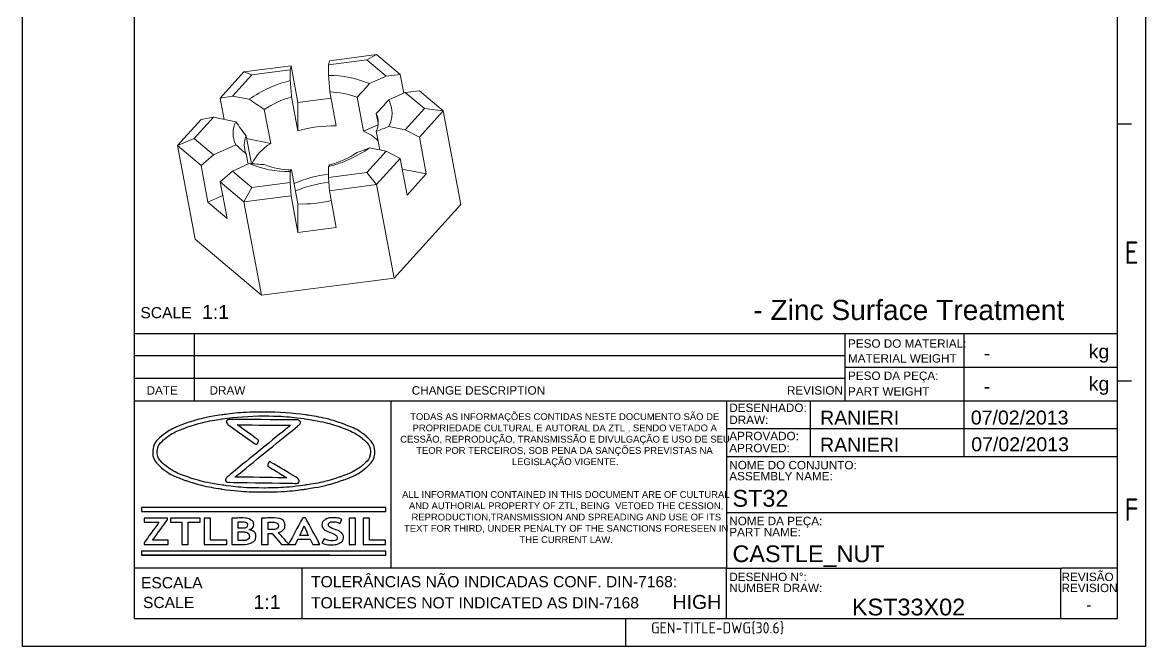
# Model space of a CAD drawing. Header units: millimetres. Extents: x 4527 to 4672, y 1228 to 1430.
# Drawn here: x 4527.3 to 4672, y 1228.1 to 1308.5 of the extents above; entities that cross this region are included whole.
import ezdxf
from ezdxf.enums import TextEntityAlignment as Align

# ---------------------------------------------------------------- set-up
doc = ezdxf.new("R2010")
doc.units = ezdxf.units.MM
doc.linetypes.add('ACAD_ISO02W100', pattern=[15, 12, -3])
doc.layers.add('AM_8', color=40, linetype='ACAD_ISO02W100', lineweight=35)
doc.layers.add('Camada 1', color=7, linetype='Continuous')
doc.styles.add('ACISOTS', font='isocp.shx', dxfattribs={"height": 1})
doc.styles.get("Standard").update_dxf_attribs({"font": 'arial.ttf'})

msp = doc.modelspace()

# ---------------------------------------------------------------- linework, layer by layer
at = {"color": 135, "lineweight": 25}
for p, q in [((4527.294, 1228.081), (4527.294, 1430.401)), ((4672.014, 1430.401), (4672.014, 1228.081)), ((4670.214, 1295.401), (4668.414, 1295.401)), ((4670.214, 1262.281), (4668.414, 1262.281)), ((4605.054, 1228.081), (4605.054, 1231.681)), ((4672.014, 1228.081), (4527.294, 1228.081))]:
    msp.add_line(p, q, dxfattribs=at)
for p, q in [((4541.694, 1426.801), (4541.694, 1231.681)), ((4668.414, 1231.681), (4668.414, 1426.801)), ((4541.694, 1268.401), (4668.414, 1268.401)), ((4541.694, 1268.401), (4541.694, 1231.681)), ((4541.694, 1268.401), (4633.313, 1268.401)), ((4549.472, 1259.761), (4549.472, 1268.401)), ((4633.313, 1259.761), (4633.313, 1268.401)), ((4648.614, 1268.401), (4648.614, 1264.081)), ((4668.414, 1231.681), (4668.414, 1268.401)), ((4633.313, 1265.521), (4541.694, 1265.521)), ((4633.313, 1264.081), (4668.414, 1264.081)), ((4648.614, 1264.081), (4648.614, 1259.761)), ((4541.694, 1262.641), (4633.313, 1262.641)), ((4541.694, 1259.761), (4618.014, 1259.761)), ((4574.766, 1259.761), (4574.766, 1238.161)), ((4618.014, 1259.761), (4618.014, 1246.081)), ((4618.014, 1259.761), (4668.414, 1259.761)), ((4628.814, 1259.761), (4628.814, 1252.561)), ((4648.614, 1259.761), (4648.614, 1252.561)), ((4618.014, 1256.161), (4668.414, 1256.161)), ((4618.014, 1252.561), (4668.414, 1252.561)), ((4618.014, 1246.081), (4618.014, 1238.161)), ((4618.014, 1245.361), (4668.414, 1245.361)), ((4618.014, 1238.161), (4541.694, 1238.161)), ((4563.294, 1238.161), (4563.294, 1231.681)), ((4618.014, 1231.681), (4618.014, 1238.161)), ((4618.014, 1238.161), (4661.214, 1238.161)), ((4661.037, 1238.161), (4661.037, 1231.681)), ((4668.414, 1238.161), (4661.214, 1238.161)), ((4541.694, 1231.681), (4668.414, 1231.681)), ((4541.694, 1231.681), (4668.414, 1231.681))]:
    msp.add_line(p, q)
at = {"color": 7, "linetype": 'Continuous', "lineweight": 15}
for p, q in [((4566.844, 1303.558), (4572.929, 1304.351)), ((4572.929, 1304.351), (4571.676, 1303.683)), ((4572.929, 1304.351), (4575.972, 1301.771)), ((4555.819, 1302.121), (4561.904, 1302.914)), ((4561.904, 1302.914), (4561.791, 1302.395)), ((4561.904, 1302.914), (4562.8, 1298.182)), ((4571.676, 1303.683), (4566.731, 1303.039)), ((4566.731, 1303.039), (4566.844, 1303.558)), ((4566.731, 1301.648), (4566.731, 1303.039)), ((4574.148, 1301.587), (4571.676, 1303.683)), ((4552.776, 1298.749), (4555.819, 1302.121)), ((4556.846, 1301.751), (4554.374, 1299.01)), ((4556.846, 1301.751), (4555.819, 1302.121)), ((4561.791, 1302.395), (4556.846, 1301.751)), ((4561.791, 1302.395), (4561.791, 1301.004)), ((4574.148, 1301.587), (4572.015, 1300.614)), ((4575.972, 1301.771), (4574.148, 1301.587)), ((4575.972, 1301.771), (4576.42, 1299.403)), ((4576.618, 1299.493), (4578.442, 1299.677)), ((4578.442, 1299.677), (4581.485, 1297.097)), ((4554.374, 1299.01), (4552.776, 1298.749)), ((4553.296, 1296.001), (4552.776, 1298.749)), ((4556.507, 1298.593), (4554.374, 1299.01)), ((4562.8, 1294.521), (4561.97, 1298.903)), ((4567.063, 1298.738), (4562.8, 1298.182)), ((4562.8, 1298.182), (4562.8, 1294.521)), ((4566.91, 1299.547), (4567.739, 1295.164)), ((4571.253, 1294.477), (4570.424, 1298.859)), ((4574.485, 1298.52), (4576.618, 1299.493)), ((4579.09, 1297.397), (4576.618, 1299.493)), ((4558.456, 1297.3), (4559.286, 1292.917)), ((4572.894, 1296.765), (4573.13, 1295.514)), ((4576.618, 1294.656), (4579.09, 1297.397)), ((4581.485, 1297.097), (4578.442, 1293.725)), ((4581.485, 1297.097), (4579.09, 1297.397)), ((4581.485, 1297.097), (4583.764, 1285.05)), ((4547.263, 1292.638), (4550.306, 1296.011)), ((4551.904, 1296.273), (4549.432, 1293.532)), ((4550.306, 1296.011), (4551.904, 1296.273)), ((4551.904, 1296.273), (4554.782, 1295.71)), ((4573.115, 1295.326), (4571.253, 1294.477)), ((4556.794, 1290.295), (4556.118, 1293.869)), ((4573.347, 1292.076), (4572.894, 1294.474)), ((4576.618, 1294.656), (4574.485, 1295.074)), ((4578.442, 1293.725), (4576.618, 1294.656)), ((4549.432, 1293.532), (4547.263, 1292.638)), ((4550.306, 1290.058), (4547.263, 1292.638)), ((4547.263, 1292.638), (4549.542, 1280.59)), ((4549.432, 1293.532), (4551.904, 1291.436)), ((4554.782, 1292.75), (4551.904, 1291.436)), ((4559.286, 1292.917), (4556.183, 1293.525)), ((4578.442, 1293.725), (4579.337, 1288.992)), ((4551.904, 1291.436), (4550.306, 1290.058)), ((4556.118, 1291.578), (4556.369, 1290.252)), ((4571.676, 1289.178), (4574.148, 1291.919)), ((4572.015, 1292.336), (4574.148, 1291.919)), ((4575.972, 1290.987), (4572.929, 1287.614)), ((4574.148, 1291.919), (4575.972, 1290.987)), ((4576.868, 1286.255), (4575.972, 1290.987)), ((4551.201, 1285.326), (4550.306, 1290.058)), ((4554.374, 1289.342), (4556.507, 1290.316)), ((4561.97, 1289.489), (4562.8, 1285.107)), ((4566.731, 1288.534), (4566.731, 1289.925)), ((4579.337, 1288.992), (4576.235, 1289.6)), ((4552.776, 1287.965), (4554.374, 1289.342)), ((4554.374, 1289.342), (4556.846, 1287.246)), ((4561.791, 1289.281), (4561.791, 1287.89)), ((4566.731, 1288.534), (4571.676, 1289.178)), ((4566.844, 1286.821), (4566.731, 1288.534)), ((4572.929, 1287.614), (4571.676, 1289.178)), ((4576.868, 1286.255), (4579.337, 1288.992)), ((4555.819, 1285.385), (4552.776, 1287.965)), ((4552.776, 1287.965), (4553.671, 1283.232)), ((4556.846, 1287.246), (4555.819, 1285.385)), ((4556.846, 1287.246), (4561.791, 1287.89)), ((4561.791, 1287.89), (4561.904, 1286.178)), ((4572.929, 1287.614), (4566.844, 1286.821)), ((4566.844, 1286.821), (4567.739, 1282.089)), ((4572.929, 1287.614), (4575.209, 1275.567)), ((4553.11, 1286.197), (4551.201, 1285.326)), ((4551.201, 1285.326), (4553.671, 1283.232)), ((4561.904, 1286.178), (4555.819, 1285.385)), ((4555.819, 1285.385), (4558.098, 1273.337)), ((4562.8, 1281.445), (4561.904, 1286.178)), ((4562.8, 1285.107), (4562.8, 1281.445)), ((4575.209, 1275.567), (4583.764, 1285.05)), ((4562.8, 1281.445), (4567.739, 1282.089)), ((4549.542, 1280.59), (4558.098, 1273.337)), ((4558.098, 1273.337), (4575.209, 1275.567))]:
    msp.add_line(p, q, dxfattribs=at)
for centre, radius, start, end in [((4566.972, 1288.864), 12.786, 66.76977, 91.08011), ((4565.689, 1285.467), 16.018, 104.08356, 124.97538), ((4565.608, 1286.281), 13.136, 106.07506, 122.98388), ((4566.684, 1289.074), 10.476, 69.08452, 88.76536), ((4571.342, 1296.797), 3.584, 331.2657, 28.7343), ((4570.267, 1295.619), 2.865, 336.42988, 23.57012), ((4557.715, 1294.23), 3.284, 153.21824, 206.78176), ((4558.744, 1292.723), 2.865, 156.42988, 203.57012), ((4567.246, 1279.67), 15.503, 88.17904, 106.66901), ((4569.393, 1289.561), 5.256, 44.80734, 69.2798), ((4562.665, 1287.369), 6.496, 121.34521, 153.27972), ((4562.833, 1305.462), 16.018, 284.08356, 304.97538), ((4563.273, 1302.755), 13.136, 286.07506, 302.98388), ((4561.55, 1302.065), 12.786, 246.76977, 271.08011), ((4562.196, 1299.962), 10.476, 249.08452, 268.76536), ((4568.405, 1273.553), 15.469, 96.21178, 113.25697), ((4568.993, 1270.434), 17.611, 97.24534, 111.70681), ((4563.295, 1300.542), 15.444, 268.16276, 284.18999)]:
    msp.add_arc(centre, radius, start, end, dxfattribs=at)
for points in [[(4566.91, 1299.547), (4566.851, 1300.246), (4566.791, 1300.947), (4566.731, 1301.648)], [(4561.791, 1301.004), (4561.851, 1300.303), (4561.911, 1299.602), (4561.97, 1298.903)], [(4572.015, 1300.614), (4571.486, 1300.028), (4570.956, 1299.443), (4570.424, 1298.859)], [(4558.456, 1297.3), (4557.806, 1297.729), (4557.156, 1298.16), (4556.507, 1298.593)], [(4572.894, 1296.765), (4573.425, 1297.349), (4573.956, 1297.934), (4574.485, 1298.52)], [(4554.782, 1295.71), (4555.227, 1295.096), (4555.672, 1294.482), (4556.118, 1293.869)], [(4574.485, 1295.074), (4573.956, 1294.872), (4573.425, 1294.672), (4572.894, 1294.474)], [(4556.118, 1291.578), (4555.672, 1291.967), (4555.227, 1292.358), (4554.782, 1292.75)], [(4570.424, 1291.736), (4570.956, 1291.934), (4571.486, 1292.135), (4572.015, 1292.336)], [(4556.507, 1290.316), (4557.156, 1290.267), (4557.806, 1290.221), (4558.456, 1290.177)], [(4561.97, 1289.489), (4561.911, 1289.417), (4561.851, 1289.348), (4561.791, 1289.281)], [(4566.731, 1289.925), (4566.791, 1289.992), (4566.851, 1290.061), (4566.91, 1290.133)]]:
    msp.add_open_spline(points, degree=3, dxfattribs=at)
at = {"layer": 'AM_8', "color": 0, "linetype": 'Continuous'}
msp.add_line((4542.648, 1239.845), (4566.915, 1239.845), dxfattribs=at)
at = {"layer": 'Camada 1'}
for points, knots in [([(4558.392, 1258.302), (4560.303, 1258.302), (4562.13, 1258.168), (4563.798, 1257.926), (4563.798, 1257.926), (4565.532, 1257.674), (4567.096, 1257.305), (4568.408, 1256.847), (4568.408, 1256.847), (4569.754, 1256.377), (4570.841, 1255.81), (4571.583, 1255.175), (4571.583, 1255.175), (4572.307, 1254.557), (4572.706, 1253.874), (4572.706, 1253.151), (4572.706, 1253.151), (4572.706, 1252.429), (4572.307, 1251.745), (4571.583, 1251.127), (4571.583, 1251.127), (4570.841, 1250.492), (4569.754, 1249.925), (4568.408, 1249.455), (4568.408, 1249.455), (4567.096, 1248.997), (4565.532, 1248.628), (4563.798, 1248.376), (4563.798, 1248.376), (4562.13, 1248.134), (4560.303, 1248), (4558.392, 1248), (4558.392, 1248), (4556.481, 1248), (4554.655, 1248.134), (4552.986, 1248.376), (4552.986, 1248.376), (4551.252, 1248.628), (4549.688, 1248.997), (4548.377, 1249.455), (4548.377, 1249.455), (4547.03, 1249.925), (4545.944, 1250.492), (4545.201, 1251.127), (4545.201, 1251.127), (4544.478, 1251.745), (4544.078, 1252.429), (4544.078, 1253.151), (4544.078, 1253.151), (4544.078, 1253.874), (4544.478, 1254.557), (4545.201, 1255.175), (4545.201, 1255.175), (4545.944, 1255.81), (4547.03, 1256.377), (4548.377, 1256.847), (4548.377, 1256.847), (4549.688, 1257.305), (4551.252, 1257.674), (4552.986, 1257.926), (4552.986, 1257.926), (4554.655, 1258.168), (4556.481, 1258.302), (4558.392, 1258.302)], [0, 0, 0, 0, 0.0588235, 0.0588235, 0.0588235, 0.0882353, 0.1176471, 0.1176471, 0.1176471, 0.1470588, 0.1764706, 0.1764706, 0.1764706, 0.2058824, 0.2352941, 0.2352941, 0.2352941, 0.2647059, 0.2941176, 0.2941176, 0.2941176, 0.3235294, 0.3529412, 0.3529412, 0.3529412, 0.3823529, 0.4117647, 0.4117647, 0.4117647, 0.4411765, 0.4705882, 0.4705882, 0.4705882, 0.5, 0.5294118, 0.5294118, 0.5294118, 0.5588235, 0.5882353, 0.5882353, 0.5882353, 0.6176471, 0.6470588, 0.6470588, 0.6470588, 0.6764706, 0.7058824, 0.7058824, 0.7058824, 0.7352941, 0.7647059, 0.7647059, 0.7647059, 0.7941176, 0.8235294, 0.8235294, 0.8235294, 0.8529412, 0.8823529, 0.8823529, 0.8823529, 0.9411765, 1, 1, 1, 1]), ([(4558.392, 1257.794), (4556.515, 1257.794), (4554.723, 1257.663), (4553.089, 1257.427), (4553.089, 1257.427), (4551.392, 1257.181), (4549.864, 1256.821), (4548.586, 1256.375), (4548.586, 1256.375), (4547.342, 1255.941), (4546.34, 1255.428), (4545.657, 1254.865), (4545.657, 1254.865), (4545.009, 1254.33), (4544.651, 1253.751), (4544.651, 1253.151), (4544.651, 1253.151), (4544.651, 1252.552), (4545.009, 1251.972), (4545.657, 1251.438), (4545.657, 1251.438), (4546.34, 1250.874), (4547.342, 1250.362), (4548.586, 1249.927), (4548.586, 1249.927), (4549.864, 1249.481), (4551.392, 1249.121), (4553.089, 1248.876), (4553.089, 1248.876), (4554.723, 1248.639), (4556.514, 1248.508), (4558.392, 1248.508), (4558.392, 1248.508), (4560.27, 1248.508), (4562.061, 1248.639), (4563.695, 1248.876), (4563.695, 1248.876), (4565.393, 1249.121), (4566.921, 1249.481), (4568.199, 1249.927), (4568.199, 1249.927), (4569.443, 1250.362), (4570.445, 1250.874), (4571.127, 1251.438), (4571.127, 1251.438), (4571.775, 1251.972), (4572.133, 1252.552), (4572.133, 1253.151), (4572.133, 1253.151), (4572.133, 1253.751), (4571.775, 1254.33), (4571.127, 1254.865), (4571.127, 1254.865), (4570.445, 1255.428), (4569.443, 1255.941), (4568.199, 1256.375), (4568.199, 1256.375), (4566.921, 1256.821), (4565.393, 1257.181), (4563.695, 1257.427), (4563.695, 1257.427), (4562.061, 1257.663), (4560.27, 1257.794), (4558.392, 1257.794)], [0, 0, 0, 0, 0.0588235, 0.0588235, 0.0588235, 0.0882353, 0.1176471, 0.1176471, 0.1176471, 0.1470588, 0.1764706, 0.1764706, 0.1764706, 0.2058824, 0.2352941, 0.2352941, 0.2352941, 0.2647059, 0.2941176, 0.2941176, 0.2941176, 0.3235294, 0.3529412, 0.3529412, 0.3529412, 0.3823529, 0.4117647, 0.4117647, 0.4117647, 0.4411765, 0.4705882, 0.4705882, 0.4705882, 0.5, 0.5294118, 0.5294118, 0.5294118, 0.5588235, 0.5882353, 0.5882353, 0.5882353, 0.6176471, 0.6470588, 0.6470588, 0.6470588, 0.6764706, 0.7058824, 0.7058824, 0.7058824, 0.7352941, 0.7647059, 0.7647059, 0.7647059, 0.7941176, 0.8235294, 0.8235294, 0.8235294, 0.8529412, 0.8823529, 0.8823529, 0.8823529, 0.9411765, 1, 1, 1, 1]), ([(4557.202, 1254.248), (4557.202, 1254.248), (4553.772, 1256.705), (4553.772, 1256.705), (4553.772, 1256.705), (4553.517, 1256.888), (4553.621, 1257.353), (4553.922, 1257.35), (4553.922, 1257.35), (4553.922, 1257.35), (4562.778, 1257.279), (4562.778, 1257.279), (4562.778, 1257.279), (4563.069, 1257.277), (4563.177, 1256.838), (4562.94, 1256.645), (4562.94, 1256.645), (4562.94, 1256.645), (4554.694, 1249.927), (4554.694, 1249.927), (4554.694, 1249.927), (4554.694, 1249.927), (4561.377, 1249.82), (4561.377, 1249.82), (4561.377, 1249.82), (4561.377, 1249.82), (4559.129, 1251.174), (4559.129, 1251.174), (4559.129, 1251.174), (4558.982, 1251.263), (4558.834, 1251.352), (4558.963, 1251.661), (4558.963, 1251.661), (4559.091, 1251.97), (4559.239, 1251.881), (4559.387, 1251.792), (4559.387, 1251.792), (4559.387, 1251.792), (4562.757, 1249.762), (4562.757, 1249.762), (4562.757, 1249.762), (4563.032, 1249.596), (4562.935, 1249.101), (4562.624, 1249.106), (4562.624, 1249.106), (4562.624, 1249.106), (4553.768, 1249.248), (4553.768, 1249.248), (4553.768, 1249.248), (4553.478, 1249.253), (4553.372, 1249.69), (4553.609, 1249.883), (4553.609, 1249.883), (4553.609, 1249.883), (4561.845, 1256.593), (4561.845, 1256.593), (4561.845, 1256.593), (4561.845, 1256.593), (4554.98, 1256.648), (4554.98, 1256.648), (4554.98, 1256.648), (4554.98, 1256.648), (4557.498, 1254.844), (4557.498, 1254.844), (4557.498, 1254.844), (4557.638, 1254.743), (4557.778, 1254.643), (4557.63, 1254.345), (4557.63, 1254.345), (4557.482, 1254.047), (4557.342, 1254.147), (4557.202, 1254.248)], [0, 0, 0, 0, 0.0526316, 0.0526316, 0.0526316, 0.0789474, 0.1052632, 0.1052632, 0.1052632, 0.1315789, 0.1578947, 0.1578947, 0.1578947, 0.1842105, 0.2105263, 0.2105263, 0.2105263, 0.2368421, 0.2631579, 0.2631579, 0.2631579, 0.2894737, 0.3157895, 0.3157895, 0.3157895, 0.3421053, 0.3684211, 0.3684211, 0.3684211, 0.3947368, 0.4210526, 0.4210526, 0.4210526, 0.4473684, 0.4736842, 0.4736842, 0.4736842, 0.5, 0.5263158, 0.5263158, 0.5263158, 0.5526316, 0.5789474, 0.5789474, 0.5789474, 0.6052632, 0.6315789, 0.6315789, 0.6315789, 0.6578947, 0.6842105, 0.6842105, 0.6842105, 0.7105263, 0.7368421, 0.7368421, 0.7368421, 0.7631579, 0.7894737, 0.7894737, 0.7894737, 0.8157895, 0.8421053, 0.8421053, 0.8421053, 0.8684211, 0.8947368, 0.8947368, 0.8947368, 0.9473684, 1, 1, 1, 1]), ([(4542.709, 1246.012), (4542.709, 1246.012), (4574.075, 1246.012), (4574.075, 1246.012), (4574.075, 1246.012), (4574.075, 1246.012), (4574.137, 1246.012), (4574.137, 1246.012), (4574.137, 1246.012), (4574.137, 1246.012), (4574.137, 1245.951), (4574.137, 1245.951), (4574.137, 1245.951), (4574.137, 1245.951), (4574.137, 1245.543), (4574.137, 1245.543), (4574.137, 1245.543), (4574.137, 1245.543), (4574.137, 1245.481), (4574.137, 1245.481), (4574.137, 1245.481), (4574.137, 1245.481), (4574.075, 1245.481), (4574.075, 1245.481), (4574.075, 1245.481), (4574.075, 1245.481), (4542.709, 1245.481), (4542.709, 1245.481), (4542.709, 1245.481), (4542.709, 1245.481), (4542.648, 1245.481), (4542.648, 1245.481), (4542.648, 1245.481), (4542.648, 1245.481), (4542.648, 1245.543), (4542.648, 1245.543), (4542.648, 1245.543), (4542.648, 1245.543), (4542.648, 1245.951), (4542.648, 1245.951), (4542.648, 1245.951), (4542.648, 1245.951), (4542.648, 1246.012), (4542.648, 1246.012), (4542.648, 1246.012), (4542.648, 1246.012), (4542.709, 1246.012), (4542.709, 1246.012)], [0, 0, 0, 0, 0.0769231, 0.0769231, 0.0769231, 0.1153846, 0.1538462, 0.1538462, 0.1538462, 0.1923077, 0.2307692, 0.2307692, 0.2307692, 0.2692308, 0.3076923, 0.3076923, 0.3076923, 0.3461538, 0.3846154, 0.3846154, 0.3846154, 0.4230769, 0.4615385, 0.4615385, 0.4615385, 0.5, 0.5384615, 0.5384615, 0.5384615, 0.5769231, 0.6153846, 0.6153846, 0.6153846, 0.6538462, 0.6923077, 0.6923077, 0.6923077, 0.7307692, 0.7692308, 0.7692308, 0.7692308, 0.8076923, 0.8461538, 0.8461538, 0.8461538, 0.9230769, 1, 1, 1, 1]), ([(4542.96, 1241.239), (4542.96, 1241.239), (4542.96, 1241.433), (4542.96, 1241.433), (4542.96, 1241.433), (4542.96, 1241.433), (4544.879, 1244.086), (4544.879, 1244.086), (4544.879, 1244.086), (4544.879, 1244.086), (4542.992, 1244.086), (4542.992, 1244.086), (4542.992, 1244.086), (4542.992, 1244.086), (4542.992, 1244.62), (4542.992, 1244.62), (4542.992, 1244.62), (4542.992, 1244.62), (4545.991, 1244.62), (4545.991, 1244.62), (4545.991, 1244.62), (4545.991, 1244.62), (4545.991, 1244.426), (4545.991, 1244.426), (4545.991, 1244.426), (4545.991, 1244.426), (4544.066, 1241.772), (4544.066, 1241.772), (4544.066, 1241.772), (4544.066, 1241.772), (4546.06, 1241.772), (4546.06, 1241.772), (4546.06, 1241.772), (4546.06, 1241.772), (4546.06, 1241.239), (4546.06, 1241.239), (4546.06, 1241.239), (4546.06, 1241.239), (4542.96, 1241.239), (4542.96, 1241.239)], [0, 0, 0, 0, 0.0909091, 0.0909091, 0.0909091, 0.1363636, 0.1818182, 0.1818182, 0.1818182, 0.2272727, 0.2727273, 0.2727273, 0.2727273, 0.3181818, 0.3636364, 0.3636364, 0.3636364, 0.4090909, 0.4545455, 0.4545455, 0.4545455, 0.5, 0.5454545, 0.5454545, 0.5454545, 0.5909091, 0.6363636, 0.6363636, 0.6363636, 0.6818182, 0.7272727, 0.7272727, 0.7272727, 0.7727273, 0.8181818, 0.8181818, 0.8181818, 0.9090909, 1, 1, 1, 1]), ([(4548.654, 1244.086), (4548.654, 1244.086), (4548.654, 1241.239), (4548.654, 1241.239), (4548.654, 1241.239), (4548.654, 1241.239), (4547.837, 1241.239), (4547.837, 1241.239), (4547.837, 1241.239), (4547.837, 1241.239), (4547.837, 1244.086), (4547.837, 1244.086), (4547.837, 1244.086), (4547.837, 1244.086), (4546.374, 1244.086), (4546.374, 1244.086), (4546.374, 1244.086), (4546.374, 1244.086), (4546.374, 1244.62), (4546.374, 1244.62), (4546.374, 1244.62), (4546.374, 1244.62), (4550.182, 1244.62), (4550.182, 1244.62), (4550.182, 1244.62), (4550.182, 1244.62), (4550.182, 1244.086), (4550.182, 1244.086), (4550.182, 1244.086), (4550.182, 1244.086), (4548.654, 1244.086), (4548.654, 1244.086)], [0, 0, 0, 0, 0.1111111, 0.1111111, 0.1111111, 0.1666667, 0.2222222, 0.2222222, 0.2222222, 0.2777778, 0.3333333, 0.3333333, 0.3333333, 0.3888889, 0.4444444, 0.4444444, 0.4444444, 0.5, 0.5555556, 0.5555556, 0.5555556, 0.6111111, 0.6666667, 0.6666667, 0.6666667, 0.7222222, 0.7777778, 0.7777778, 0.7777778, 0.8888889, 1, 1, 1, 1]), ([(4550.716, 1241.239), (4550.716, 1241.239), (4550.716, 1244.62), (4550.716, 1244.62), (4550.716, 1244.62), (4550.716, 1244.62), (4551.533, 1244.62), (4551.533, 1244.62), (4551.533, 1244.62), (4551.533, 1244.62), (4551.533, 1241.772), (4551.533, 1241.772), (4551.533, 1241.772), (4551.533, 1241.772), (4553.612, 1241.772), (4553.612, 1241.772), (4553.612, 1241.772), (4553.612, 1241.772), (4553.612, 1241.239), (4553.612, 1241.239), (4553.612, 1241.239), (4553.612, 1241.239), (4550.716, 1241.239), (4550.716, 1241.239)], [0, 0, 0, 0, 0.1428571, 0.1428571, 0.1428571, 0.2142857, 0.2857143, 0.2857143, 0.2857143, 0.3571429, 0.4285714, 0.4285714, 0.4285714, 0.5, 0.5714286, 0.5714286, 0.5714286, 0.6428571, 0.7142857, 0.7142857, 0.7142857, 0.8571429, 1, 1, 1, 1]), ([(4555.678, 1241.239), (4555.678, 1241.239), (4554.27, 1241.239), (4554.27, 1241.239), (4554.27, 1241.239), (4554.27, 1241.239), (4554.27, 1244.617), (4554.27, 1244.617), (4554.27, 1244.617), (4554.891, 1244.638), (4555.325, 1244.649), (4555.574, 1244.649), (4555.574, 1244.649), (4556.052, 1244.649), (4556.425, 1244.575), (4556.694, 1244.424), (4556.694, 1244.424), (4556.963, 1244.274), (4557.097, 1244.06), (4557.097, 1243.782), (4557.097, 1243.782), (4557.097, 1243.514), (4556.904, 1243.303), (4556.519, 1243.147), (4556.519, 1243.147), (4557.09, 1243.001), (4557.377, 1242.699), (4557.377, 1242.242), (4557.377, 1242.242), (4557.377, 1241.935), (4557.218, 1241.691), (4556.903, 1241.51), (4556.903, 1241.51), (4556.587, 1241.33), (4556.178, 1241.239), (4555.678, 1241.239)], [0, 0, 0, 0, 0.1, 0.1, 0.1, 0.15, 0.2, 0.2, 0.2, 0.25, 0.3, 0.3, 0.3, 0.35, 0.4, 0.4, 0.4, 0.45, 0.5, 0.5, 0.5, 0.55, 0.6, 0.6, 0.6, 0.65, 0.7, 0.7, 0.7, 0.75, 0.8, 0.8, 0.8, 0.9, 1, 1, 1, 1]), ([(4560.692, 1241.239), (4560.692, 1241.239), (4559.465, 1242.635), (4559.465, 1242.635), (4559.465, 1242.635), (4559.341, 1242.636), (4559.169, 1242.642), (4558.946, 1242.651), (4558.946, 1242.651), (4558.946, 1242.651), (4558.946, 1241.239), (4558.946, 1241.239), (4558.946, 1241.239), (4558.946, 1241.239), (4558.098, 1241.239), (4558.098, 1241.239), (4558.098, 1241.239), (4558.098, 1241.239), (4558.098, 1244.62), (4558.098, 1244.62), (4558.098, 1244.62), (4558.144, 1244.62), (4558.321, 1244.625), (4558.63, 1244.637), (4558.63, 1244.637), (4558.937, 1244.649), (4559.185, 1244.654), (4559.374, 1244.654), (4559.374, 1244.654), (4560.542, 1244.654), (4561.126, 1244.322), (4561.126, 1243.657), (4561.126, 1243.657), (4561.126, 1243.457), (4561.045, 1243.275), (4560.884, 1243.11), (4560.884, 1243.11), (4560.723, 1242.946), (4560.519, 1242.83), (4560.275, 1242.762), (4560.275, 1242.762), (4560.275, 1242.762), (4561.634, 1241.239), (4561.634, 1241.239), (4561.634, 1241.239), (4561.634, 1241.239), (4560.692, 1241.239), (4560.692, 1241.239)], [0, 0, 0, 0, 0.0769231, 0.0769231, 0.0769231, 0.1153846, 0.1538462, 0.1538462, 0.1538462, 0.1923077, 0.2307692, 0.2307692, 0.2307692, 0.2692308, 0.3076923, 0.3076923, 0.3076923, 0.3461538, 0.3846154, 0.3846154, 0.3846154, 0.4230769, 0.4615385, 0.4615385, 0.4615385, 0.5, 0.5384615, 0.5384615, 0.5384615, 0.5769231, 0.6153846, 0.6153846, 0.6153846, 0.6538462, 0.6923077, 0.6923077, 0.6923077, 0.7307692, 0.7692308, 0.7692308, 0.7692308, 0.8076923, 0.8461538, 0.8461538, 0.8461538, 0.9230769, 1, 1, 1, 1]), ([(4564.712, 1241.239), (4564.712, 1241.239), (4564.376, 1241.924), (4564.376, 1241.924), (4564.376, 1241.924), (4564.376, 1241.924), (4562.799, 1241.924), (4562.799, 1241.924), (4562.799, 1241.924), (4562.799, 1241.924), (4562.479, 1241.239), (4562.479, 1241.239), (4562.479, 1241.239), (4562.479, 1241.239), (4561.572, 1241.239), (4561.572, 1241.239), (4561.572, 1241.239), (4561.572, 1241.239), (4563.406, 1244.666), (4563.406, 1244.666), (4563.406, 1244.666), (4563.406, 1244.666), (4563.764, 1244.666), (4563.764, 1244.666), (4563.764, 1244.666), (4563.764, 1244.666), (4565.613, 1241.239), (4565.613, 1241.239), (4565.613, 1241.239), (4565.613, 1241.239), (4564.712, 1241.239), (4564.712, 1241.239)], [0, 0, 0, 0, 0.1111111, 0.1111111, 0.1111111, 0.1666667, 0.2222222, 0.2222222, 0.2222222, 0.2777778, 0.3333333, 0.3333333, 0.3333333, 0.3888889, 0.4444444, 0.4444444, 0.4444444, 0.5, 0.5555556, 0.5555556, 0.5555556, 0.6111111, 0.6666667, 0.6666667, 0.6666667, 0.7222222, 0.7777778, 0.7777778, 0.7777778, 0.8888889, 1, 1, 1, 1]), ([(4565.88, 1241.426), (4565.88, 1241.426), (4566.182, 1241.964), (4566.182, 1241.964), (4566.182, 1241.964), (4566.504, 1241.797), (4566.821, 1241.715), (4567.133, 1241.715), (4567.133, 1241.715), (4567.613, 1241.715), (4567.852, 1241.838), (4567.852, 1242.083), (4567.852, 1242.083), (4567.852, 1242.199), (4567.795, 1242.309), (4567.683, 1242.413), (4567.683, 1242.413), (4567.57, 1242.518), (4567.337, 1242.635), (4566.984, 1242.765), (4566.984, 1242.765), (4566.631, 1242.895), (4566.393, 1243.002), (4566.271, 1243.086), (4566.271, 1243.086), (4566.149, 1243.17), (4566.055, 1243.269), (4565.988, 1243.385), (4565.988, 1243.385), (4565.923, 1243.5), (4565.889, 1243.628), (4565.889, 1243.768), (4565.889, 1243.768), (4565.889, 1244.03), (4566.02, 1244.246), (4566.281, 1244.419), (4566.281, 1244.419), (4566.541, 1244.591), (4566.876, 1244.677), (4567.284, 1244.677), (4567.284, 1244.677), (4567.816, 1244.677), (4568.206, 1244.604), (4568.456, 1244.458), (4568.456, 1244.458), (4568.456, 1244.458), (4568.207, 1243.941), (4568.207, 1243.941), (4568.207, 1243.941), (4567.921, 1244.092), (4567.617, 1244.167), (4567.3, 1244.167), (4567.3, 1244.167), (4567.111, 1244.167), (4566.966, 1244.13), (4566.862, 1244.058), (4566.862, 1244.058), (4566.758, 1243.985), (4566.706, 1243.889), (4566.706, 1243.773), (4566.706, 1243.773), (4566.706, 1243.579), (4566.998, 1243.377), (4567.582, 1243.168), (4567.582, 1243.168), (4567.89, 1243.058), (4568.112, 1242.955), (4568.248, 1242.862), (4568.248, 1242.862), (4568.384, 1242.769), (4568.488, 1242.661), (4568.559, 1242.537), (4568.559, 1242.537), (4568.63, 1242.413), (4568.666, 1242.275), (4568.666, 1242.123), (4568.666, 1242.123), (4568.666, 1241.849), (4568.519, 1241.623), (4568.224, 1241.447), (4568.224, 1241.447), (4567.93, 1241.27), (4567.536, 1241.181), (4567.042, 1241.181), (4567.042, 1241.181), (4566.613, 1241.181), (4566.226, 1241.263), (4565.88, 1241.426)], [0, 0, 0, 0, 0.0434783, 0.0434783, 0.0434783, 0.0652174, 0.0869565, 0.0869565, 0.0869565, 0.1086957, 0.1304348, 0.1304348, 0.1304348, 0.1521739, 0.173913, 0.173913, 0.173913, 0.1956522, 0.2173913, 0.2173913, 0.2173913, 0.2391304, 0.2608696, 0.2608696, 0.2608696, 0.2826087, 0.3043478, 0.3043478, 0.3043478, 0.326087, 0.3478261, 0.3478261, 0.3478261, 0.3695652, 0.3913043, 0.3913043, 0.3913043, 0.4130435, 0.4347826, 0.4347826, 0.4347826, 0.4565217, 0.4782609, 0.4782609, 0.4782609, 0.5, 0.5217391, 0.5217391, 0.5217391, 0.5434783, 0.5652174, 0.5652174, 0.5652174, 0.5869565, 0.6086957, 0.6086957, 0.6086957, 0.6304348, 0.6521739, 0.6521739, 0.6521739, 0.673913, 0.6956522, 0.6956522, 0.6956522, 0.7173913, 0.7391304, 0.7391304, 0.7391304, 0.7608696, 0.7826087, 0.7826087, 0.7826087, 0.8043478, 0.826087, 0.826087, 0.826087, 0.8478261, 0.8695652, 0.8695652, 0.8695652, 0.8913043, 0.9130435, 0.9130435, 0.9130435, 0.9565217, 1, 1, 1, 1]), ([(4569.403, 1241.239), (4569.403, 1241.239), (4569.403, 1244.62), (4569.403, 1244.62), (4569.403, 1244.62), (4569.403, 1244.62), (4570.22, 1244.62), (4570.22, 1244.62), (4570.22, 1244.62), (4570.22, 1244.62), (4570.22, 1241.239), (4570.22, 1241.239), (4570.22, 1241.239), (4570.22, 1241.239), (4569.403, 1241.239), (4569.403, 1241.239)], [0, 0, 0, 0, 0.2, 0.2, 0.2, 0.3, 0.4, 0.4, 0.4, 0.5, 0.6, 0.6, 0.6, 0.8, 1, 1, 1, 1]), ([(4571.177, 1241.239), (4571.177, 1241.239), (4571.177, 1244.62), (4571.177, 1244.62), (4571.177, 1244.62), (4571.177, 1244.62), (4571.994, 1244.62), (4571.994, 1244.62), (4571.994, 1244.62), (4571.994, 1244.62), (4571.994, 1241.772), (4571.994, 1241.772), (4571.994, 1241.772), (4571.994, 1241.772), (4574.073, 1241.772), (4574.073, 1241.772), (4574.073, 1241.772), (4574.073, 1241.772), (4574.073, 1241.239), (4574.073, 1241.239), (4574.073, 1241.239), (4574.073, 1241.239), (4571.177, 1241.239), (4571.177, 1241.239)], [0, 0, 0, 0, 0.1428571, 0.1428571, 0.1428571, 0.2142857, 0.2857143, 0.2857143, 0.2857143, 0.3571429, 0.4285714, 0.4285714, 0.4285714, 0.5, 0.5714286, 0.5714286, 0.5714286, 0.6428571, 0.7142857, 0.7142857, 0.7142857, 0.8571429, 1, 1, 1, 1]), ([(4555.087, 1244.137), (4555.087, 1244.137), (4555.087, 1243.327), (4555.087, 1243.327), (4555.087, 1243.327), (4555.213, 1243.321), (4555.344, 1243.318), (4555.483, 1243.318), (4555.483, 1243.318), (4556.014, 1243.318), (4556.28, 1243.465), (4556.28, 1243.759), (4556.28, 1243.759), (4556.28, 1244.019), (4556.039, 1244.149), (4555.556, 1244.149), (4555.556, 1244.149), (4555.428, 1244.149), (4555.272, 1244.145), (4555.087, 1244.137)], [0, 0, 0, 0, 0.1666667, 0.1666667, 0.1666667, 0.25, 0.3333333, 0.3333333, 0.3333333, 0.4166667, 0.5, 0.5, 0.5, 0.5833333, 0.6666667, 0.6666667, 0.6666667, 0.8333333, 1, 1, 1, 1]), ([(4558.946, 1244.098), (4558.946, 1244.098), (4558.946, 1243.159), (4558.946, 1243.159), (4558.946, 1243.159), (4559.097, 1243.15), (4559.213, 1243.145), (4559.292, 1243.145), (4559.292, 1243.145), (4559.633, 1243.145), (4559.883, 1243.18), (4560.04, 1243.251), (4560.04, 1243.251), (4560.199, 1243.322), (4560.278, 1243.459), (4560.278, 1243.664), (4560.278, 1243.664), (4560.278, 1243.83), (4560.194, 1243.947), (4560.023, 1244.012), (4560.023, 1244.012), (4559.854, 1244.078), (4559.587, 1244.111), (4559.222, 1244.111), (4559.222, 1244.111), (4559.134, 1244.111), (4559.042, 1244.108), (4558.946, 1244.098)], [0, 0, 0, 0, 0.125, 0.125, 0.125, 0.1875, 0.25, 0.25, 0.25, 0.3125, 0.375, 0.375, 0.375, 0.4375, 0.5, 0.5, 0.5, 0.5625, 0.625, 0.625, 0.625, 0.6875, 0.75, 0.75, 0.75, 0.875, 1, 1, 1, 1]), ([(4563.585, 1243.632), (4563.585, 1243.632), (4563.032, 1242.383), (4563.032, 1242.383), (4563.032, 1242.383), (4563.032, 1242.383), (4564.137, 1242.383), (4564.137, 1242.383), (4564.137, 1242.383), (4564.137, 1242.383), (4563.585, 1243.632), (4563.585, 1243.632)], [0, 0, 0, 0, 0.25, 0.25, 0.25, 0.375, 0.5, 0.5, 0.5, 0.75, 1, 1, 1, 1]), ([(4555.087, 1242.859), (4555.087, 1242.859), (4555.087, 1241.742), (4555.087, 1241.742), (4555.087, 1241.742), (4555.252, 1241.731), (4555.386, 1241.726), (4555.489, 1241.726), (4555.489, 1241.726), (4555.853, 1241.726), (4556.118, 1241.771), (4556.282, 1241.862), (4556.282, 1241.862), (4556.446, 1241.953), (4556.529, 1242.104), (4556.529, 1242.314), (4556.529, 1242.314), (4556.529, 1242.506), (4556.453, 1242.646), (4556.299, 1242.734), (4556.299, 1242.734), (4556.146, 1242.822), (4555.879, 1242.865), (4555.499, 1242.865), (4555.499, 1242.865), (4555.419, 1242.865), (4555.282, 1242.864), (4555.087, 1242.859)], [0, 0, 0, 0, 0.125, 0.125, 0.125, 0.1875, 0.25, 0.25, 0.25, 0.3125, 0.375, 0.375, 0.375, 0.4375, 0.5, 0.5, 0.5, 0.5625, 0.625, 0.625, 0.625, 0.6875, 0.75, 0.75, 0.75, 0.875, 1, 1, 1, 1]), ([(4542.709, 1240.377), (4542.709, 1240.377), (4574.075, 1240.377), (4574.075, 1240.377), (4574.075, 1240.377), (4574.075, 1240.377), (4574.137, 1240.377), (4574.137, 1240.377), (4574.137, 1240.377), (4574.137, 1240.377), (4574.137, 1240.315), (4574.137, 1240.315), (4574.137, 1240.315), (4574.137, 1240.315), (4574.137, 1239.907), (4574.137, 1239.907), (4574.137, 1239.907), (4574.137, 1239.907), (4574.137, 1239.845), (4574.137, 1239.845), (4574.137, 1239.845), (4574.137, 1239.845), (4574.075, 1239.845), (4574.075, 1239.845), (4574.075, 1239.845), (4574.075, 1239.845), (4542.709, 1239.845), (4542.709, 1239.845), (4542.709, 1239.845), (4542.709, 1239.845), (4542.648, 1239.845), (4542.648, 1239.845), (4542.648, 1239.845), (4542.648, 1239.845), (4542.648, 1239.907), (4542.648, 1239.907), (4542.648, 1239.907), (4542.648, 1239.907), (4542.648, 1240.315), (4542.648, 1240.315), (4542.648, 1240.315), (4542.648, 1240.315), (4542.648, 1240.377), (4542.648, 1240.377), (4542.648, 1240.377), (4542.648, 1240.377), (4542.709, 1240.377), (4542.709, 1240.377)], [0, 0, 0, 0, 0.0769231, 0.0769231, 0.0769231, 0.1153846, 0.1538462, 0.1538462, 0.1538462, 0.1923077, 0.2307692, 0.2307692, 0.2307692, 0.2692308, 0.3076923, 0.3076923, 0.3076923, 0.3461538, 0.3846154, 0.3846154, 0.3846154, 0.4230769, 0.4615385, 0.4615385, 0.4615385, 0.5, 0.5384615, 0.5384615, 0.5384615, 0.5769231, 0.6153846, 0.6153846, 0.6153846, 0.6538462, 0.6923077, 0.6923077, 0.6923077, 0.7307692, 0.7692308, 0.7692308, 0.7692308, 0.8076923, 0.8461538, 0.8461538, 0.8461538, 0.9230769, 1, 1, 1, 1])]:
    msp.add_open_spline(points, degree=3, knots=knots, dxfattribs=at)

# ---------------------------------------------------------------- texts
at = {"color": 135, "lineweight": 25, "style": 'ACISOTS'}
for s, p in [('E', (4670.214, 1278.841)), ('F', (4670.214, 1245.721))]:
    msp.add_text(s, height=2.88, dxfattribs=at).set_placement(p, align=Align.MIDDLE)
for s, height, p in [('SCALE', 1.44, (4542.492, 1270.383)), ('PESO DO MATERIAL:', 1.08, (4633.675, 1266.585)), ('kg', 1.8, (4664.694, 1265.204)), ('MATERIAL WEIGHT', 1.08, (4633.675, 1264.672)), ('PESO DA PEÇA:', 1.08, (4633.675, 1262.434)), ('kg', 1.8, (4664.694, 1261.051)), ('DATE', 1.08, (4543.289, 1260.545)), ('DRAW', 1.08, (4551.402, 1260.545)), ('CHANGE DESCRIPTION', 1.08, (4577.462, 1260.545)), ('REVISION', 1.08, (4625.809, 1260.545)), ('PART WEIGHT', 1.08, (4633.675, 1260.419)), ('DESENHADO:', 1.08, (4618.377, 1258.307)), ('DRAW:', 1.08, (4618.377, 1256.753)), ('APROVADO:', 1.08, (4618.377, 1254.669)), ('APROVED:', 1.08, (4618.377, 1253.116)), ('NOME DO CONJUNTO:', 1.08, (4618.377, 1250.918)), ('ASSEMBLY NAME:', 1.08, (4618.377, 1249.496)), ('NOME DA PEÇA:', 1.08, (4618.377, 1243.718)), ('PART NAME:', 1.08, (4618.377, 1242.296)), ('TOLERÂNCIAS NÃO INDICADAS CONF. DIN-7168:', 1.44, (4564.487, 1235.716)), ('DESENHO N%%d:', 1.08, (4618.377, 1236.518)), ('REVISÃO', 1.08, (4661.197, 1236.518)), ('ESCALA', 1.44, (4542.567, 1235.581)), ('NUMBER DRAW:', 1.08, (4618.377, 1235.096)), ('REVISION', 1.08, (4661.197, 1235.096)), ('SCALE', 1.44, (4542.827, 1233.037)), ('TOLERANCES NOT INDICATED AS DIN-7168', 1.44, (4564.487, 1232.998))]:
    msp.add_text(s, height=height).set_placement(p)
at = {"insert": (4621.469, 1277.073), "char_height": 2.59465, "width": 63.67922, "attachment_point": 1}
msp.add_mtext('\\P- Zinc Surface Treatment', dxfattribs=at)
at = {"linetype": 'Continuous', "char_height": 0.8712, "attachment_point": 1}
for s, width, insert in [('\\pi2.0442;TODAS AS INFORMAÇÕES CONTIDAS NESTE DOCUMENTO SÃO DE \\P\\pi2.3458;PROPRIEDADE CULTURAL E AUTORAL DA ZTL , SENDO VETADO A \\P\\pi0.75578;CESSÃO, REPRODUÇÃO, TRANSMISSÃO E DIVULGAÇÃO E USO DE SEU \\P\\pi2.82;TEOR POR TERCEIROS, SOB PENA DA SANÇÕES PREVISTAS NA \\P\\pi15.144;LEGISLAÇÃO VIGENTE.', 43.8236, (4575.214, 1258.139)), ('\\pi0.51937;ALL INFORMATION CONTAINED IN THIS DOCUMENT ARE OF CULTURAL \\P\\pi1.3956;AND AUTHORIAL PROPERTY OF ZTL, BEING  VETOED THE CESSION, \\P\\pi1.7263;REPRODUCTION,TRANSMISSION AND SPREADING AND USE OF ITS \\P\\pi0.76451;TEXT FOR THIRD, UNDER PENALTY OF THE SANCTIONS FORESEEN IN \\P\\pi15.644;THE CURRENT LAW.', 43.19033, (4575.7, 1248.107))]:
    msp.add_mtext_dynamic_manual_height_columns(s, width=width, gutter_width=12.5, heights=[0], dxfattribs=dict(at, insert=insert))
for tag, height, p in [('1:1', 1.8, (4552.175, 1271.192)), ('1:1', 1.8, (4558.813, 1233.825)), ('HIGH', 1.8, (4614.204, 1233.825)), ('-', 1.408, (4664.712, 1233.473))]:
    msp.add_attdef(tag, text='', height=height).set_placement(p, align=Align.MIDDLE_CENTER)
for p in [(4651.178, 1265.9), (4651.178, 1261.616)]:
    msp.add_attdef('-', text='', height=1.8).set_placement(p, align=Align.MIDDLE_LEFT)
for tag, p, height in [('RANIERI', (4630.076, 1256.668), 1.8), ('07/02/2013', (4649.499, 1256.689), 1.8), ('RANIERI', (4630.075, 1253.185), 1.8), ('07/02/2013', (4649.557, 1253.244), 1.8), ('ST32', (4618.784, 1246.098), 2.16), ('CASTLE_NUT', (4618.784, 1238.953), 2.16), ('KST33X02', (4634.181, 1232.091), 2.16)]:
    msp.add_attdef(tag, p, '', height=height)
at = {"color": 135, "style": 'ACISOTS'}
msp.add_attdef('GEN-TITLE-DWG{30.6}', (4608.297, 1229.77), '', height=1.44, dxfattribs=at)

doc.saveas('drawing.dxf')
